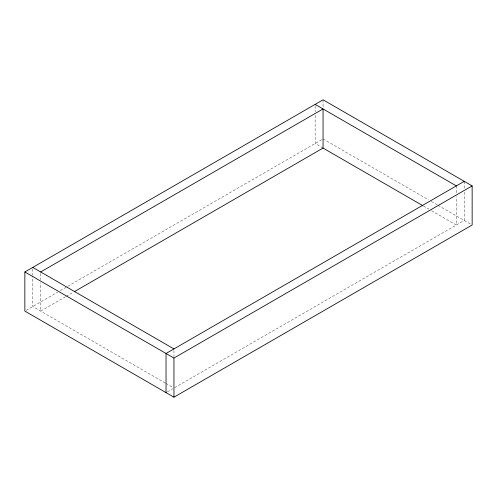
<?xml version="1.0" encoding="UTF-8"?>
<svg xmlns="http://www.w3.org/2000/svg" width="497" height="497" viewBox="0 0 497 497"><rect width="100%" height="100%" fill="white"/><g stroke="black" fill="none" stroke-linecap="round" stroke-linejoin="round"><path stroke-width="0.37" stroke-dasharray="2.48 1.86" d="M26.167 310.345L57.633 292.18M60.323 290.627L67.045 286.744M67.716 286.353L322.391 139.322M65.542 296.74L40.661 311.103L40.661 282.718M66.213 296.355L73.606 292.087M167.359 391.86L172.633 388.816M174.621 387.672L464.241 220.457L464.241 192.072M323.05 138.943L428.607 199.887M431.297 201.44L437.348 204.932M438.019 205.317L470.833 224.265M323.05 148.069L315.141 143.509L315.141 115.118M423.519 206.075L428.874 209.169M431.558 210.716L456.339 225.023L456.339 196.638M165.24 383.032L32.759 306.543L32.759 275.854M165.911 383.417L172.608 387.287M464.241 181.33L464.241 189.003M456.339 185.897L456.339 193.569M323.05 99.81L323.05 108.253M315.141 105.911L315.141 112.049M173.95 350.466L173.95 356.604M40.661 273.512L40.661 279.649M32.759 268.945L32.759 275.083"/><path stroke-width="0.75" d="M24.85 271.977L323.05 99.81L472.15 185.897L472.15 225.023L173.95 397.19L24.85 311.103L24.85 271.977L173.95 358.057L472.15 185.897M40.661 271.977L323.05 108.942L323.05 148.069L74.283 291.696M464.241 181.33L166.041 353.491L166.041 392.624M315.141 104.376L456.339 185.897M323.05 148.069L422.848 205.69M32.759 267.411L173.95 348.931M173.95 358.057L173.95 397.19"/></g></svg>
